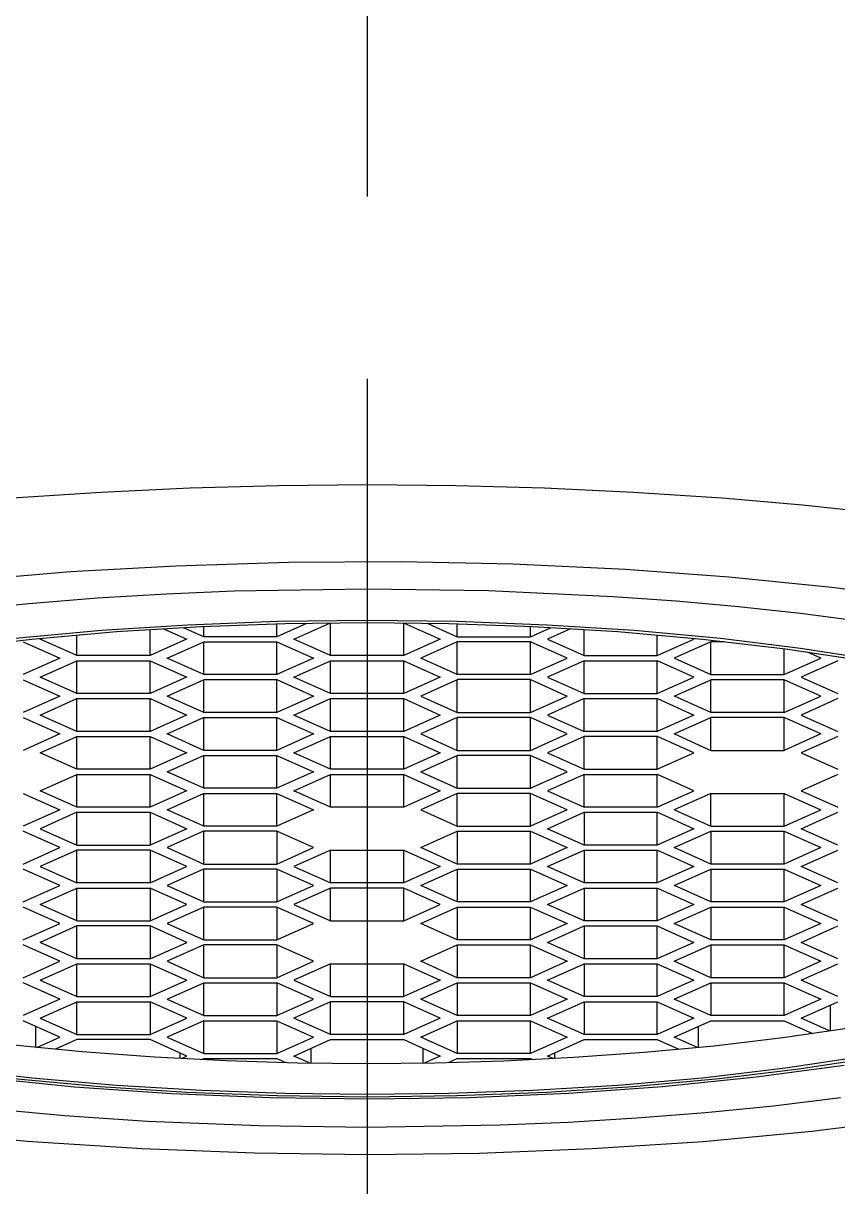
# Model space of a CAD drawing. Extents: x 10556 to 11150, y -5808 to -5388.
# Drawn here: x 10948.29 to 10956.11, y -5657.65 to -5646.47 of the extents above; entities that cross this region are included whole.
import ezdxf

# ---------------------------------------------------------------- set-up
doc = ezdxf.new("R2010")
doc.units = 0
doc.header["$LTSCALE"] = 7
doc.header["$MEASUREMENT"] = 0
doc.linetypes.add('CENTER', pattern=[2, 1.25, -0.25, 0.25, -0.25])
doc.layers.get('0').update_dxf_attribs({"color": 2, "linetype": 'CONTINUOUS'})
doc.layers.add('CL', color=1, linetype='CENTER')
doc.layers.add('Make2D 표시선', color=7, linetype='CONTINUOUS')

msp = doc.modelspace()

# ---------------------------------------------------------------- linework, layer by layer
at = {"color": 2}
for p, q in [((10949.63718, -5652.28819), (10949.85956, -5652.38788)), ((10950.02279, -5652.36349), (10949.83055, -5652.27731)), ((10950.02279, -5652.36349), (10950.02279, -5652.26766)), ((10951.01083, -5652.23591), (10950.72622, -5652.36349)), ((10950.72622, -5652.36349), (10950.72622, -5652.24203)), ((10950.88945, -5652.38788), (10951.23545, -5652.23278)), ((10951.24116, -5652.54555), (10951.24116, -5652.23272)), ((10951.94458, -5652.54555), (10951.94458, -5652.23271)), ((10951.95027, -5652.23277), (10952.29629, -5652.38788)), ((10952.17488, -5652.23589), (10952.45952, -5652.36349)), ((10952.45952, -5652.36349), (10952.45952, -5652.24201)), ((10953.16295, -5652.36349), (10953.16295, -5652.26762)), ((10953.16295, -5652.36349), (10953.35528, -5652.27727)), ((10953.54865, -5652.28815), (10953.32618, -5652.38788)), ((10948.45272, -5652.38788), (10948.47023, -5652.38004)), ((10948.80443, -5652.54555), (10948.45272, -5652.38788)), ((10948.80443, -5652.54555), (10948.80443, -5652.34898)), ((10949.50785, -5652.54555), (10949.50785, -5652.29614)), ((10949.85938, -5652.38797), (10949.50785, -5652.54555)), ((10950.72622, -5652.36349), (10950.02279, -5652.36349)), ((10951.24116, -5652.54555), (10950.88963, -5652.38797)), ((10952.29611, -5652.38797), (10951.94458, -5652.54555)), ((10952.45952, -5652.36349), (10953.16295, -5652.36349)), ((10953.32636, -5652.38797), (10953.67789, -5652.54555)), ((10953.67789, -5652.54555), (10953.67789, -5652.29609)), ((10954.38131, -5652.54555), (10954.38131, -5652.34891)), ((10954.38131, -5652.54555), (10954.73302, -5652.38788)), ((10954.73302, -5652.38788), (10954.71529, -5652.37993)), ((10948.28949, -5652.41228), (10948.6412, -5652.56994)), ((10949.67108, -5652.56994), (10950.02279, -5652.41228)), ((10950.02279, -5652.72761), (10950.02279, -5652.41228)), ((10950.02279, -5652.41228), (10950.72622, -5652.41228)), ((10950.72622, -5652.72761), (10950.72622, -5652.41228)), ((10950.72622, -5652.41228), (10951.07793, -5652.56994)), ((10952.45934, -5652.41236), (10952.10781, -5652.56994)), ((10953.16295, -5652.41228), (10952.45952, -5652.41228)), ((10952.45952, -5652.72761), (10952.45952, -5652.41278)), ((10953.16295, -5652.72761), (10953.16295, -5652.41278)), ((10953.51466, -5652.56994), (10953.16313, -5652.41236)), ((10954.89625, -5652.41228), (10954.54454, -5652.56994)), ((10955.02466, -5652.41228), (10954.89625, -5652.41228)), ((10954.89625, -5652.72761), (10954.89625, -5652.41228)), ((10955.59968, -5652.72761), (10955.59968, -5652.48221)), ((10948.6412, -5652.56994), (10948.28949, -5652.72761)), ((10948.45272, -5652.752), (10948.80424, -5652.59442)), ((10949.50785, -5652.54555), (10948.80443, -5652.54555)), ((10948.80443, -5652.59434), (10949.50785, -5652.59434)), ((10948.80443, -5652.90967), (10948.80443, -5652.59484)), ((10949.50785, -5652.90967), (10949.50785, -5652.59484)), ((10949.50804, -5652.59442), (10949.85956, -5652.752)), ((10950.02279, -5652.72761), (10949.67127, -5652.57003)), ((10951.07774, -5652.57003), (10950.72622, -5652.72761)), ((10950.88945, -5652.752), (10951.24116, -5652.59434)), ((10951.94458, -5652.54555), (10951.24116, -5652.54555)), ((10951.24116, -5652.90967), (10951.24116, -5652.59434)), ((10951.24116, -5652.59434), (10951.94458, -5652.59434)), ((10951.94458, -5652.59434), (10952.29629, -5652.752)), ((10951.94458, -5652.90967), (10951.94458, -5652.59434)), ((10952.45952, -5652.72761), (10952.10781, -5652.56994)), ((10953.16295, -5652.72761), (10953.51447, -5652.57003)), ((10953.6777, -5652.59442), (10953.32618, -5652.752)), ((10953.67789, -5652.54555), (10954.38131, -5652.54555)), ((10953.67789, -5652.59434), (10954.38131, -5652.59434)), ((10953.67789, -5652.90967), (10953.67789, -5652.59484)), ((10954.38131, -5652.90967), (10954.38131, -5652.59484)), ((10954.73302, -5652.752), (10954.3815, -5652.59442)), ((10954.54473, -5652.57003), (10954.89625, -5652.72761)), ((10955.59968, -5652.72761), (10955.9512, -5652.57003)), ((10956.11443, -5652.59442), (10955.76291, -5652.752)), ((10955.95139, -5652.56994), (10955.82513, -5652.51334)), ((10950.72622, -5652.72761), (10950.02279, -5652.72761)), ((10953.16295, -5652.72761), (10952.45952, -5652.72761)), ((10954.89625, -5652.72761), (10955.59968, -5652.72761)), ((10948.28968, -5652.77648), (10948.6412, -5652.93406)), ((10948.80443, -5652.90967), (10948.4529, -5652.75209)), ((10949.85938, -5652.75209), (10949.50785, -5652.90967)), ((10949.67108, -5652.93406), (10950.02261, -5652.77648)), ((10950.02279, -5652.77639), (10950.72622, -5652.77639)), ((10950.02279, -5653.09173), (10950.02279, -5652.7769)), ((10950.72622, -5653.09173), (10950.72622, -5652.77639)), ((10950.72622, -5652.77639), (10951.07793, -5652.93406)), ((10951.24116, -5652.90967), (10950.88945, -5652.752)), ((10952.29629, -5652.752), (10951.94458, -5652.90967)), ((10952.45934, -5652.77648), (10952.10781, -5652.93406)), ((10953.16295, -5652.77639), (10952.45952, -5652.77639)), ((10952.45952, -5653.09173), (10952.45952, -5652.7769)), ((10953.16295, -5652.77639), (10953.51466, -5652.93406)), ((10953.16295, -5653.09173), (10953.16295, -5652.77639)), ((10953.32636, -5652.75209), (10953.67789, -5652.90967)), ((10954.38131, -5652.90967), (10954.73284, -5652.75209)), ((10954.54454, -5652.93406), (10954.89607, -5652.77648)), ((10954.89625, -5652.77639), (10955.59968, -5652.77639)), ((10954.89625, -5653.09173), (10954.89625, -5652.7769)), ((10955.59968, -5653.09173), (10955.59968, -5652.7769)), ((10955.95139, -5652.93406), (10955.59986, -5652.77648)), ((10955.76291, -5652.752), (10956.11462, -5652.90967)), ((10948.64101, -5652.93415), (10948.28949, -5653.09173)), ((10948.45272, -5653.11612), (10948.80443, -5652.95845)), ((10949.50785, -5652.90967), (10948.80443, -5652.90967)), ((10948.80443, -5653.27379), (10948.80443, -5652.95845)), ((10948.80443, -5652.95845), (10949.50785, -5652.95845)), ((10949.50785, -5652.95845), (10949.85956, -5653.11612)), ((10949.50785, -5653.27379), (10949.50785, -5652.95845)), ((10950.02279, -5653.09173), (10949.67127, -5652.93415)), ((10951.07793, -5652.93406), (10950.72622, -5653.09173)), ((10950.88945, -5653.11612), (10951.24097, -5652.95854)), ((10951.94458, -5652.90967), (10951.24116, -5652.90967)), ((10951.24116, -5652.95845), (10951.94458, -5652.95845)), ((10951.24116, -5653.27379), (10951.24116, -5652.95895)), ((10951.94458, -5653.27379), (10951.94458, -5652.95895)), ((10951.94477, -5652.95854), (10952.29629, -5653.11612)), ((10952.108, -5652.93415), (10952.45952, -5653.09173)), ((10953.16295, -5653.09173), (10953.51466, -5652.93406)), ((10953.67789, -5652.95845), (10953.32618, -5653.11612)), ((10953.67789, -5652.90967), (10954.38131, -5652.90967)), ((10953.67789, -5652.95845), (10954.38131, -5652.95845)), ((10953.67789, -5653.27379), (10953.67789, -5652.95845)), ((10954.38131, -5653.27379), (10954.38131, -5652.95895)), ((10954.3815, -5652.95854), (10954.73302, -5653.11612)), ((10954.89625, -5653.09173), (10954.54473, -5652.93415)), ((10955.59968, -5653.09173), (10955.9512, -5652.93415)), ((10956.11443, -5652.95854), (10955.76291, -5653.11612)), ((10948.28968, -5653.1406), (10948.6412, -5653.29818)), ((10948.80443, -5653.27379), (10948.45272, -5653.11612)), ((10949.85938, -5653.11621), (10949.50785, -5653.27379)), ((10949.67108, -5653.29818), (10950.02261, -5653.1406)), ((10950.72622, -5653.09173), (10950.02279, -5653.09173)), ((10950.02279, -5653.14051), (10950.72622, -5653.14051)), ((10950.02279, -5653.45585), (10950.02279, -5653.14101)), ((10950.72622, -5653.45585), (10950.72622, -5653.14101)), ((10950.7264, -5653.1406), (10951.07793, -5653.29818)), ((10951.24116, -5653.27379), (10950.88963, -5653.11621)), ((10952.29611, -5653.11621), (10951.94458, -5653.27379)), ((10952.45934, -5653.1406), (10952.10781, -5653.29818)), ((10952.45952, -5653.09173), (10953.16295, -5653.09173)), ((10953.16295, -5653.14051), (10952.45952, -5653.14051)), ((10952.45952, -5653.45585), (10952.45952, -5653.14101)), ((10953.16295, -5653.45585), (10953.16295, -5653.14101)), ((10953.51466, -5653.29818), (10953.16313, -5653.1406)), ((10953.32618, -5653.11612), (10953.67789, -5653.27379)), ((10954.73284, -5653.11621), (10954.38131, -5653.27379)), ((10954.54454, -5653.29818), (10954.89607, -5653.1406)), ((10955.59968, -5653.09173), (10954.89625, -5653.09173)), ((10955.59968, -5653.14051), (10954.89625, -5653.14051)), ((10954.89625, -5653.45585), (10954.89625, -5653.14101)), ((10955.59968, -5653.45585), (10955.59968, -5653.14101)), ((10955.95139, -5653.29818), (10955.59986, -5653.1406)), ((10955.76309, -5653.11621), (10956.11462, -5653.27379)), ((10949.50785, -5653.27379), (10948.80443, -5653.27379)), ((10951.94458, -5653.27379), (10951.24116, -5653.27379)), ((10954.38131, -5653.27379), (10953.67789, -5653.27379)), ((10948.64101, -5653.29826), (10948.28949, -5653.45585)), ((10948.45272, -5653.48024), (10948.80424, -5653.32266)), ((10948.80443, -5653.32257), (10949.50785, -5653.32257)), ((10948.80443, -5653.63791), (10948.80443, -5653.32307)), ((10949.50785, -5653.63791), (10949.50785, -5653.32307)), ((10949.50804, -5653.32266), (10949.85956, -5653.48024)), ((10950.02279, -5653.45585), (10949.67127, -5653.29826)), ((10951.07774, -5653.29826), (10950.72622, -5653.45585)), ((10950.88945, -5653.48024), (10951.24116, -5653.32257)), ((10951.24116, -5653.63791), (10951.24116, -5653.32257)), ((10951.24116, -5653.32257), (10951.94458, -5653.32257)), ((10951.94458, -5653.63791), (10951.94458, -5653.32307)), ((10951.94477, -5653.32266), (10952.29629, -5653.48024)), ((10952.10781, -5653.29818), (10952.45952, -5653.45585)), ((10953.16295, -5653.45585), (10953.51447, -5653.29826)), ((10953.6777, -5653.32266), (10953.32618, -5653.48024)), ((10954.38131, -5653.32257), (10953.67789, -5653.32257)), ((10953.67789, -5653.63791), (10953.67789, -5653.32307)), ((10954.38131, -5653.63791), (10954.38131, -5653.32307)), ((10954.73302, -5653.48024), (10954.3815, -5653.32266)), ((10954.54473, -5653.29826), (10954.89625, -5653.45585)), ((10955.9512, -5653.29826), (10955.59968, -5653.45585)), ((10956.11443, -5653.32266), (10955.76291, -5653.48024)), ((10948.80443, -5653.63791), (10948.4529, -5653.48032)), ((10949.85938, -5653.48032), (10949.50785, -5653.63791)), ((10949.67108, -5653.6623), (10950.02261, -5653.50472)), ((10950.72622, -5653.45585), (10950.02279, -5653.45585)), ((10950.02279, -5653.50463), (10950.72622, -5653.50463)), ((10950.02279, -5653.81997), (10950.02279, -5653.50513)), ((10950.72622, -5653.81997), (10950.72622, -5653.50513)), ((10950.7264, -5653.50472), (10951.07793, -5653.6623)), ((10951.24116, -5653.63791), (10950.88945, -5653.48024)), ((10952.29611, -5653.48032), (10951.94458, -5653.63791)), ((10952.10781, -5653.6623), (10952.45934, -5653.50472)), ((10952.45952, -5653.45585), (10953.16295, -5653.45585)), ((10953.16295, -5653.50463), (10952.45952, -5653.50463)), ((10952.45952, -5653.81997), (10952.45952, -5653.50513)), ((10953.16295, -5653.81997), (10953.16295, -5653.50513)), ((10953.51466, -5653.6623), (10953.16313, -5653.50472)), ((10953.32636, -5653.48032), (10953.67789, -5653.63791)), ((10954.38131, -5653.63791), (10954.73284, -5653.48032)), ((10954.89625, -5653.45585), (10955.59968, -5653.45585)), ((10955.76309, -5653.48032), (10956.11462, -5653.63791)), ((10948.45272, -5653.84436), (10948.80424, -5653.68677)), ((10949.50785, -5653.63791), (10948.80443, -5653.63791)), ((10948.80443, -5653.68669), (10949.50785, -5653.68669)), ((10948.80443, -5654.00203), (10948.80443, -5653.68719)), ((10949.50785, -5654.00203), (10949.50785, -5653.68719)), ((10949.50804, -5653.68677), (10949.85956, -5653.84436)), ((10950.02279, -5653.81997), (10949.67127, -5653.66238)), ((10951.07774, -5653.66238), (10950.72622, -5653.81997)), ((10950.88945, -5653.84436), (10951.24116, -5653.68669)), ((10951.94458, -5653.63791), (10951.24116, -5653.63791)), ((10951.24116, -5654.00203), (10951.24116, -5653.68669)), ((10951.24116, -5653.68669), (10951.94458, -5653.68669)), ((10951.94458, -5653.68669), (10952.29629, -5653.84436)), ((10951.94458, -5654.00203), (10951.94458, -5653.68669)), ((10952.108, -5653.66238), (10952.45952, -5653.81997)), ((10953.16295, -5653.81997), (10953.51447, -5653.66238)), ((10953.67789, -5653.68669), (10953.32618, -5653.84436)), ((10953.67789, -5653.63791), (10954.38131, -5653.63791)), ((10953.67789, -5654.00203), (10953.67789, -5653.68669)), ((10953.67789, -5653.68669), (10954.38131, -5653.68669)), ((10954.38131, -5654.00203), (10954.38131, -5653.68719)), ((10954.73302, -5653.84436), (10954.3815, -5653.68677)), ((10956.11443, -5653.68677), (10955.76291, -5653.84436)), ((10948.80443, -5654.00203), (10948.4529, -5653.84444)), ((10949.85938, -5653.84444), (10949.50785, -5654.00203)), ((10950.72622, -5653.81997), (10950.02279, -5653.81997)), ((10951.24116, -5654.00203), (10950.88945, -5653.84436)), ((10952.29629, -5653.84436), (10951.94458, -5654.00203)), ((10952.45952, -5653.81997), (10953.16295, -5653.81997)), ((10953.32618, -5653.84436), (10953.67789, -5654.00203)), ((10954.38131, -5654.00203), (10954.73302, -5653.84436)), ((10955.76309, -5653.84444), (10956.11462, -5654.00203)), ((10948.28968, -5653.86883), (10948.6412, -5654.02642)), ((10949.67108, -5654.02642), (10950.02261, -5653.86883)), ((10950.02279, -5653.86875), (10950.72622, -5653.86875)), ((10950.02279, -5654.18409), (10950.02279, -5653.86925)), ((10950.72622, -5654.18409), (10950.72622, -5653.86925)), ((10950.7264, -5653.86883), (10951.07793, -5654.02642)), ((10952.45934, -5653.86883), (10952.10781, -5654.02642)), ((10953.16295, -5653.86875), (10952.45952, -5653.86875)), ((10952.45952, -5654.18409), (10952.45952, -5653.86925)), ((10953.16295, -5654.18409), (10953.16295, -5653.86925)), ((10953.51466, -5654.02642), (10953.16313, -5653.86883)), ((10954.89607, -5653.86883), (10954.54454, -5654.02642)), ((10954.89625, -5653.86875), (10955.59968, -5653.86875)), ((10954.89625, -5654.18409), (10954.89625, -5653.86925)), ((10955.59968, -5654.18409), (10955.59968, -5653.86925)), ((10955.59986, -5653.86883), (10955.95139, -5654.02642)), ((10948.64101, -5654.0265), (10948.28949, -5654.18409)), ((10948.80443, -5654.05081), (10948.45272, -5654.20848)), ((10949.50785, -5654.00203), (10948.80443, -5654.00203)), ((10948.80443, -5654.05081), (10949.50785, -5654.05081)), ((10948.80443, -5654.36615), (10948.80443, -5654.05081)), ((10949.50785, -5654.05081), (10949.85956, -5654.20848)), ((10949.50785, -5654.05081), (10949.50785, -5654.36615)), ((10950.02279, -5654.18409), (10949.67127, -5654.0265)), ((10951.07774, -5654.0265), (10950.72622, -5654.18409)), ((10951.94458, -5654.00203), (10951.24116, -5654.00203)), ((10952.108, -5654.0265), (10952.45952, -5654.18409)), ((10953.51447, -5654.0265), (10953.16295, -5654.18409)), ((10953.32618, -5654.20848), (10953.6777, -5654.05089)), ((10954.38131, -5654.00203), (10953.67789, -5654.00203)), ((10953.67789, -5654.05081), (10954.38131, -5654.05081)), ((10953.67789, -5654.05131), (10953.67789, -5654.36615)), ((10954.38131, -5654.36615), (10954.38131, -5654.05131)), ((10954.3815, -5654.05089), (10954.73302, -5654.20848)), ((10954.54473, -5654.0265), (10954.89625, -5654.18409)), ((10955.59968, -5654.18409), (10955.9512, -5654.0265)), ((10955.76291, -5654.20848), (10956.11443, -5654.05089)), ((10950.72622, -5654.18409), (10950.02279, -5654.18409)), ((10952.45952, -5654.18409), (10953.16295, -5654.18409)), ((10954.89625, -5654.18409), (10955.59968, -5654.18409)), ((10948.6412, -5654.39054), (10948.28968, -5654.23295)), ((10948.45272, -5654.20848), (10948.80443, -5654.36615)), ((10949.85956, -5654.20848), (10949.50785, -5654.36615)), ((10950.02261, -5654.23295), (10949.67108, -5654.39054)), ((10950.72622, -5654.23287), (10950.02279, -5654.23287)), ((10950.02279, -5654.54821), (10950.02279, -5654.23337)), ((10950.72622, -5654.23337), (10950.72622, -5654.54821)), ((10951.07793, -5654.39054), (10950.7264, -5654.23295)), ((10952.10781, -5654.39054), (10952.45934, -5654.23295)), ((10952.45952, -5654.23287), (10953.16295, -5654.23287)), ((10952.45952, -5654.23337), (10952.45952, -5654.54821)), ((10953.16295, -5654.54821), (10953.16295, -5654.23337)), ((10953.16313, -5654.23295), (10953.51466, -5654.39054)), ((10953.67789, -5654.36615), (10953.32636, -5654.20856)), ((10954.73284, -5654.20856), (10954.38131, -5654.36615)), ((10954.54454, -5654.39054), (10954.89607, -5654.23295)), ((10954.89625, -5654.23287), (10955.59968, -5654.23287)), ((10954.89625, -5654.23337), (10954.89625, -5654.54821)), ((10955.59968, -5654.54821), (10955.59968, -5654.23337)), ((10955.59986, -5654.23295), (10955.95139, -5654.39054)), ((10956.11462, -5654.36615), (10955.76309, -5654.20856)), ((10948.28949, -5654.54821), (10948.64101, -5654.39062)), ((10948.80443, -5654.36615), (10949.50785, -5654.36615)), ((10949.67127, -5654.39062), (10950.02279, -5654.54821)), ((10950.72622, -5654.54821), (10951.07774, -5654.39062)), ((10952.45952, -5654.54821), (10952.108, -5654.39062)), ((10953.51447, -5654.39062), (10953.16295, -5654.54821)), ((10954.38131, -5654.36615), (10953.67789, -5654.36615)), ((10954.89625, -5654.54821), (10954.54454, -5654.39054)), ((10955.9512, -5654.39062), (10955.59968, -5654.54821)), ((10948.80424, -5654.41501), (10948.45272, -5654.5726)), ((10949.50785, -5654.41493), (10948.80443, -5654.41493)), ((10948.80443, -5654.73026), (10948.80443, -5654.41543)), ((10949.50785, -5654.41543), (10949.50785, -5654.73026)), ((10949.85956, -5654.5726), (10949.50804, -5654.41501)), ((10951.24097, -5654.41501), (10950.88945, -5654.5726)), ((10951.24116, -5654.41493), (10951.94458, -5654.41493)), ((10951.24116, -5654.73026), (10951.24116, -5654.41543)), ((10951.94458, -5654.73026), (10951.94458, -5654.41543)), ((10951.94477, -5654.41501), (10952.29629, -5654.5726)), ((10953.32618, -5654.5726), (10953.6777, -5654.41501)), ((10953.67789, -5654.41493), (10954.38131, -5654.41493)), ((10953.67789, -5654.41543), (10953.67789, -5654.73026)), ((10954.38131, -5654.73026), (10954.38131, -5654.41543)), ((10954.3815, -5654.41501), (10954.73302, -5654.5726)), ((10955.76291, -5654.5726), (10956.11443, -5654.41501)), ((10948.6412, -5654.75466), (10948.28968, -5654.59707)), ((10948.4529, -5654.57268), (10948.80443, -5654.73026)), ((10949.50785, -5654.73026), (10949.85938, -5654.57268)), ((10950.02261, -5654.59707), (10949.67108, -5654.75466)), ((10950.02279, -5654.54821), (10950.72622, -5654.54821)), ((10950.72622, -5654.59699), (10950.02279, -5654.59699)), ((10950.02279, -5654.91232), (10950.02279, -5654.59749)), ((10950.72622, -5654.59749), (10950.72622, -5654.91232)), ((10951.07793, -5654.75466), (10950.7264, -5654.59707)), ((10950.88963, -5654.57268), (10951.24116, -5654.73026)), ((10952.29611, -5654.57268), (10951.94458, -5654.73026)), ((10952.10781, -5654.75466), (10952.45934, -5654.59707)), ((10953.16295, -5654.54821), (10952.45952, -5654.54821)), ((10952.45952, -5654.59699), (10953.16295, -5654.59699)), ((10952.45952, -5654.59749), (10952.45952, -5654.91232)), ((10953.16295, -5654.91232), (10953.16295, -5654.59749)), ((10953.16313, -5654.59707), (10953.51466, -5654.75466)), ((10953.67789, -5654.73026), (10953.32618, -5654.5726)), ((10954.73284, -5654.57268), (10954.38131, -5654.73026)), ((10954.54454, -5654.75466), (10954.89607, -5654.59707)), ((10955.59968, -5654.54821), (10954.89625, -5654.54821)), ((10954.89625, -5654.59699), (10955.59968, -5654.59699)), ((10954.89625, -5654.59749), (10954.89625, -5654.91232)), ((10955.59968, -5654.91232), (10955.59968, -5654.59749)), ((10955.59986, -5654.59707), (10955.95139, -5654.75466)), ((10956.11462, -5654.73026), (10955.76309, -5654.57268)), ((10949.50785, -5654.73026), (10948.80443, -5654.73026)), ((10951.94458, -5654.73026), (10951.24116, -5654.73026)), ((10954.38131, -5654.73026), (10953.67789, -5654.73026)), ((10948.28949, -5654.91232), (10948.64101, -5654.75474)), ((10948.45272, -5654.93671), (10948.80443, -5654.77905)), ((10948.80443, -5654.77905), (10949.50785, -5654.77905)), ((10948.80443, -5655.09438), (10948.80443, -5654.77905)), ((10949.85956, -5654.93671), (10949.50785, -5654.77905)), ((10949.50785, -5654.77905), (10949.50785, -5655.09438)), ((10949.67127, -5654.75474), (10950.02279, -5654.91232)), ((10950.72622, -5654.91232), (10951.07774, -5654.75474)), ((10951.24097, -5654.77913), (10950.88945, -5654.93671)), ((10951.94458, -5654.77905), (10951.24116, -5654.77905)), ((10951.24116, -5655.09438), (10951.24116, -5654.77955)), ((10951.94458, -5655.09438), (10951.94458, -5654.77955)), ((10952.29629, -5654.93671), (10951.94477, -5654.77913)), ((10952.45952, -5654.91232), (10952.108, -5654.75474)), ((10953.51447, -5654.75474), (10953.16295, -5654.91232)), ((10953.32618, -5654.93671), (10953.67789, -5654.77905)), ((10953.67789, -5654.77905), (10954.38131, -5654.77905)), ((10953.67789, -5654.77905), (10953.67789, -5655.09438)), ((10954.38131, -5655.09438), (10954.38131, -5654.77955)), ((10954.3815, -5654.77913), (10954.73302, -5654.93671)), ((10954.89625, -5654.91232), (10954.54473, -5654.75474)), ((10955.95139, -5654.75466), (10955.59968, -5654.91232)), ((10955.76291, -5654.93671), (10956.11439, -5654.77915)), ((10948.6412, -5655.11877), (10948.28949, -5654.96111)), ((10948.80443, -5655.09438), (10948.45272, -5654.93671)), ((10949.50785, -5655.09438), (10949.85938, -5654.9368)), ((10950.02279, -5654.96111), (10949.67108, -5655.11877)), ((10950.02279, -5654.91232), (10950.72622, -5654.91232)), ((10950.72622, -5654.96111), (10950.02279, -5654.96111)), ((10950.02279, -5655.27644), (10950.02279, -5654.96111)), ((10950.72622, -5654.96161), (10950.72622, -5655.27644)), ((10951.07793, -5655.11877), (10950.7264, -5654.96119)), ((10950.88963, -5654.9368), (10951.24116, -5655.09438)), ((10951.94458, -5655.09438), (10952.29611, -5654.9368)), ((10952.10781, -5655.11877), (10952.45934, -5654.96119)), ((10953.16295, -5654.91232), (10952.45952, -5654.91232)), ((10952.45952, -5654.96111), (10953.16295, -5654.96111)), ((10952.45952, -5654.96161), (10952.45952, -5655.27644)), ((10953.16295, -5655.27644), (10953.16295, -5654.96161)), ((10953.16313, -5654.96119), (10953.51466, -5655.11877)), ((10953.67789, -5655.09438), (10953.32618, -5654.93671)), ((10954.73302, -5654.93671), (10954.38131, -5655.09438)), ((10954.54454, -5655.11877), (10954.89625, -5654.96111)), ((10955.59968, -5654.91232), (10954.89625, -5654.91232)), ((10954.89625, -5654.96111), (10954.89625, -5655.27644)), ((10954.89625, -5654.96111), (10955.59968, -5654.96111)), ((10955.59968, -5654.96111), (10955.95139, -5655.11877)), ((10955.59968, -5655.27644), (10955.59968, -5654.96111)), ((10956.11462, -5655.09438), (10955.76291, -5654.93671)), ((10948.28949, -5655.27644), (10948.6412, -5655.11877)), ((10948.80443, -5655.14317), (10948.45272, -5655.30083)), ((10948.80443, -5655.09438), (10949.50785, -5655.09438)), ((10949.50785, -5655.14317), (10948.80443, -5655.14317)), ((10948.80443, -5655.4585), (10948.80443, -5655.14317)), ((10949.50785, -5655.14317), (10949.50785, -5655.4585)), ((10949.85956, -5655.30083), (10949.50785, -5655.14317)), ((10949.67108, -5655.11877), (10950.02279, -5655.27644)), ((10950.72622, -5655.27644), (10951.07793, -5655.11877)), ((10951.24116, -5655.09438), (10951.94458, -5655.09438)), ((10952.45952, -5655.27644), (10952.10781, -5655.11877)), ((10953.51466, -5655.11877), (10953.16295, -5655.27644)), ((10953.32618, -5655.30083), (10953.67789, -5655.14317)), ((10954.38131, -5655.09438), (10953.67789, -5655.09438)), ((10953.67789, -5655.14317), (10954.38131, -5655.14317)), ((10953.67789, -5655.14317), (10953.67789, -5655.4585)), ((10954.38131, -5655.14317), (10954.73302, -5655.30083)), ((10954.38131, -5655.4585), (10954.38131, -5655.14317)), ((10954.89625, -5655.27644), (10954.54454, -5655.11877)), ((10955.95139, -5655.11877), (10955.59968, -5655.27644)), ((10955.76291, -5655.30083), (10956.11462, -5655.14317)), ((10948.80443, -5655.4585), (10948.45272, -5655.30083)), ((10949.50785, -5655.4585), (10949.85956, -5655.30083)), ((10950.02279, -5655.27644), (10950.72622, -5655.27644)), ((10953.16295, -5655.27644), (10952.45952, -5655.27644)), ((10953.67789, -5655.4585), (10953.32618, -5655.30083)), ((10954.73302, -5655.30083), (10954.38131, -5655.4585)), ((10955.59968, -5655.27644), (10954.89625, -5655.27644)), ((10956.11462, -5655.4585), (10955.76291, -5655.30083)), ((10948.6412, -5655.48289), (10948.28949, -5655.32522)), ((10950.02279, -5655.32522), (10949.67108, -5655.48289)), ((10950.02279, -5655.64056), (10950.02279, -5655.32522)), ((10950.72622, -5655.32522), (10950.02279, -5655.32522)), ((10951.07793, -5655.48289), (10950.72622, -5655.32522)), ((10950.72622, -5655.32522), (10950.72622, -5655.64056)), ((10952.10781, -5655.48289), (10952.45952, -5655.32522)), ((10952.45952, -5655.32522), (10953.16295, -5655.32522)), ((10952.45952, -5655.32522), (10952.45952, -5655.64056)), ((10953.16295, -5655.64056), (10953.16295, -5655.32522)), ((10953.16295, -5655.32522), (10953.51466, -5655.48289)), ((10954.54454, -5655.48289), (10954.89625, -5655.32522)), ((10954.89625, -5655.32522), (10955.59968, -5655.32522)), ((10954.89625, -5655.32522), (10954.89625, -5655.64056)), ((10955.59968, -5655.32522), (10955.95139, -5655.48289)), ((10955.59968, -5655.64056), (10955.59968, -5655.32522)), ((10948.28949, -5655.64056), (10948.6412, -5655.48289)), ((10948.45272, -5655.66495), (10948.80443, -5655.50728)), ((10949.50785, -5655.4585), (10948.80443, -5655.4585)), ((10948.80443, -5655.82262), (10948.80443, -5655.50728)), ((10948.80443, -5655.50728), (10949.50785, -5655.50728)), ((10949.50785, -5655.50728), (10949.85956, -5655.66495)), ((10949.50785, -5655.50728), (10949.50785, -5655.82262)), ((10949.67108, -5655.48289), (10950.02279, -5655.64056)), ((10950.72622, -5655.64056), (10951.07793, -5655.48289)), ((10951.24116, -5655.50728), (10950.88945, -5655.66495)), ((10951.24116, -5655.50728), (10951.94458, -5655.50728)), ((10951.24116, -5655.82262), (10951.24116, -5655.50728)), ((10951.94458, -5655.50728), (10952.29629, -5655.66495)), ((10951.94458, -5655.82262), (10951.94458, -5655.50728)), ((10952.45952, -5655.64056), (10952.10781, -5655.48289)), ((10953.51466, -5655.48289), (10953.16295, -5655.64056)), ((10953.32618, -5655.66495), (10953.67789, -5655.50728)), ((10954.38131, -5655.4585), (10953.67789, -5655.4585)), ((10953.67789, -5655.50728), (10954.38131, -5655.50728)), ((10953.67789, -5655.50728), (10953.67789, -5655.82262)), ((10954.38131, -5655.82262), (10954.38131, -5655.50728)), ((10954.38131, -5655.50728), (10954.73302, -5655.66495)), ((10954.89625, -5655.64056), (10954.54454, -5655.48289)), ((10955.95139, -5655.48289), (10955.59968, -5655.64056)), ((10955.76291, -5655.66495), (10956.11462, -5655.50728)), ((10950.02279, -5655.64056), (10950.72622, -5655.64056)), ((10953.16295, -5655.64056), (10952.45952, -5655.64056)), ((10955.59968, -5655.64056), (10954.89625, -5655.64056)), ((10948.6412, -5655.84701), (10948.28949, -5655.68934)), ((10948.45272, -5655.66495), (10948.80443, -5655.82262)), ((10949.50785, -5655.82262), (10949.85956, -5655.66495)), ((10949.67108, -5655.84701), (10950.02279, -5655.68934)), ((10950.02279, -5655.68934), (10950.72622, -5655.68934)), ((10950.02279, -5656.00468), (10950.02279, -5655.68934)), ((10951.07793, -5655.84701), (10950.72622, -5655.68934)), ((10950.72622, -5655.68934), (10950.72622, -5656.00468)), ((10950.88945, -5655.66495), (10951.24116, -5655.82262)), ((10952.29629, -5655.66495), (10951.94458, -5655.82262)), ((10952.10781, -5655.84701), (10952.45952, -5655.68934)), ((10952.45952, -5655.68934), (10953.16295, -5655.68934)), ((10952.45952, -5655.68934), (10952.45952, -5656.00468)), ((10953.16295, -5655.68934), (10953.51466, -5655.84701)), ((10953.16295, -5656.00468), (10953.16295, -5655.68934)), ((10953.67789, -5655.82262), (10953.32618, -5655.66495)), ((10954.73302, -5655.66495), (10954.38131, -5655.82262)), ((10954.54454, -5655.84701), (10954.89625, -5655.68934)), ((10954.89625, -5655.68934), (10955.59968, -5655.68934)), ((10954.89625, -5655.68934), (10954.89625, -5656.00468)), ((10955.59968, -5656.00468), (10955.59968, -5655.68934)), ((10955.59968, -5655.68934), (10955.95139, -5655.84701)), ((10956.11462, -5655.82262), (10955.76291, -5655.66495)), ((10948.6412, -5655.84701), (10948.28949, -5656.00468)), ((10948.80443, -5655.82262), (10949.50785, -5655.82262)), ((10949.67108, -5655.84701), (10950.02279, -5656.00468)), ((10950.72622, -5656.00468), (10951.07793, -5655.84701)), ((10951.24116, -5655.82262), (10951.94458, -5655.82262)), ((10952.45952, -5656.00468), (10952.10781, -5655.84701)), ((10953.51466, -5655.84701), (10953.16295, -5656.00468)), ((10954.38131, -5655.82262), (10953.67789, -5655.82262)), ((10954.89625, -5656.00468), (10954.54454, -5655.84701)), ((10955.95139, -5655.84701), (10955.59968, -5656.00468)), ((10948.45272, -5656.02907), (10948.80443, -5655.8714)), ((10948.80443, -5656.18674), (10948.80443, -5655.8714)), ((10948.80443, -5655.8714), (10949.50785, -5655.8714)), ((10949.85956, -5656.02907), (10949.50785, -5655.8714)), ((10949.50785, -5655.8714), (10949.50785, -5656.18674)), ((10951.24116, -5655.8714), (10950.88945, -5656.02907)), ((10951.94458, -5655.8714), (10951.24116, -5655.8714)), ((10951.24116, -5656.18674), (10951.24116, -5655.8714)), ((10952.29629, -5656.02907), (10951.94458, -5655.8714)), ((10951.94458, -5656.18674), (10951.94458, -5655.8714)), ((10953.32618, -5656.02907), (10953.67789, -5655.8714)), ((10953.67789, -5655.8714), (10953.67789, -5656.18674)), ((10953.67789, -5655.8714), (10954.38131, -5655.8714)), ((10954.38131, -5656.18674), (10954.38131, -5655.8714)), ((10954.38131, -5655.8714), (10954.73302, -5656.02907)), ((10955.76291, -5656.02907), (10956.11462, -5655.8714)), ((10956.0455, -5656.14951), (10956.0455, -5655.90239)), ((10948.6412, -5656.21113), (10948.28949, -5656.05346)), ((10948.45272, -5656.02907), (10948.80443, -5656.18674)), ((10949.50785, -5656.18674), (10949.85956, -5656.02907)), ((10950.02279, -5656.05346), (10949.67108, -5656.21113)), ((10950.02279, -5656.00468), (10950.72622, -5656.00468)), ((10950.02279, -5656.05346), (10950.72622, -5656.05346)), ((10950.02279, -5656.3688), (10950.02279, -5656.05346)), ((10950.72622, -5656.05346), (10951.07793, -5656.21113)), ((10950.72622, -5656.05346), (10950.72622, -5656.3688)), ((10951.24116, -5656.18674), (10950.88945, -5656.02907)), ((10952.29629, -5656.02907), (10951.94458, -5656.18674)), ((10952.10781, -5656.21113), (10952.45952, -5656.05346)), ((10953.16295, -5656.00468), (10952.45952, -5656.00468)), ((10952.45952, -5656.05346), (10953.16295, -5656.05346)), ((10952.45952, -5656.05346), (10952.45952, -5656.3688)), ((10953.16295, -5656.05346), (10953.51466, -5656.21113)), ((10953.16295, -5656.3688), (10953.16295, -5656.05346)), ((10953.67789, -5656.18674), (10953.32618, -5656.02907)), ((10954.73302, -5656.02907), (10954.38131, -5656.18674)), ((10954.54454, -5656.21113), (10954.89625, -5656.05346)), ((10955.59968, -5656.00468), (10954.89625, -5656.00468)), ((10954.89625, -5656.05346), (10955.59968, -5656.05346)), ((10955.59968, -5656.05346), (10955.8717, -5656.17541)), ((10956.03511, -5656.1511), (10955.76291, -5656.02907)), ((10948.4079, -5656.10654), (10948.4079, -5656.30919)), ((10948.80443, -5656.18674), (10949.50785, -5656.18674)), ((10951.94458, -5656.18674), (10951.24116, -5656.18674)), ((10954.38131, -5656.18674), (10953.67789, -5656.18674)), ((10954.77784, -5656.30927), (10954.77784, -5656.10654)), ((10948.41979, -5656.31039), (10948.6412, -5656.21113)), ((10948.80443, -5656.23552), (10948.59855, -5656.32781)), ((10949.50785, -5656.23552), (10948.80443, -5656.23552)), ((10949.85956, -5656.39319), (10949.50785, -5656.23552)), ((10949.67108, -5656.21113), (10950.02279, -5656.3688)), ((10950.72622, -5656.3688), (10951.07793, -5656.21113)), ((10950.88945, -5656.39319), (10951.24116, -5656.23552)), ((10951.24116, -5656.23552), (10951.94458, -5656.23552)), ((10951.94458, -5656.23552), (10952.29629, -5656.39319)), ((10952.45952, -5656.3688), (10952.10781, -5656.21113)), ((10953.51466, -5656.21113), (10953.16295, -5656.3688)), ((10953.32618, -5656.39319), (10953.67789, -5656.23552)), ((10953.67789, -5656.23552), (10954.38131, -5656.23552)), ((10954.38131, -5656.23552), (10954.58733, -5656.32788)), ((10954.7661, -5656.31045), (10954.54454, -5656.21113)), ((10949.79357, -5656.3636), (10949.79357, -5656.41616)), ((10949.80674, -5656.41687), (10949.85956, -5656.39319)), ((10950.00218, -5656.42682), (10950.02279, -5656.41758)), ((10950.02279, -5656.3688), (10950.72622, -5656.3688)), ((10950.02279, -5656.41758), (10950.72622, -5656.41758)), ((10950.72622, -5656.41758), (10950.81081, -5656.4555)), ((10951.03852, -5656.46002), (10950.88945, -5656.39319)), ((10951.0539, -5656.31947), (10951.0539, -5656.46027)), ((10952.13184, -5656.46028), (10952.13184, -5656.31947)), ((10952.29629, -5656.39319), (10952.14719, -5656.46003)), ((10952.37489, -5656.45552), (10952.45952, -5656.41758)), ((10953.16295, -5656.3688), (10952.45952, -5656.3688)), ((10952.45952, -5656.41758), (10953.16295, -5656.41758)), ((10953.16295, -5656.41758), (10953.18364, -5656.42686)), ((10953.37909, -5656.41691), (10953.32618, -5656.39319)), ((10953.39217, -5656.3636), (10953.39217, -5656.4162))]:
    msp.add_line(p, q, dxfattribs=at)
at = {"layer": 'CL'}
msp.add_line((10951.59327, -5579.88489), (10951.59327, -5684.46502), dxfattribs=at)
at = {"layer": 'Make2D 표시선'}
for points in [[(10948.18694, -5651.03043), (10949.03735, -5650.9739), (10949.88867, -5650.93399), (10950.74059, -5650.91031), (10951.59282, -5650.90249), (10952.44537, -5650.91027), (10953.29761, -5650.93392), (10954.14924, -5650.97384), (10954.99994, -5651.03043), (10955.77588, -5651.09721), (10956.55025, -5651.17969)], [(10956.98373, -5652.00963), (10956.0593, -5651.88939), (10955.06894, -5651.79006), (10954.07618, -5651.71787), (10952.99745, -5651.66762), (10951.91779, -5651.64548), (10950.83662, -5651.65096), (10949.75595, -5651.68432), (10948.74415, -5651.74148), (10947.73423, -5651.82529)], [(10947.68886, -5652.10853), (10948.34275, -5652.04365), (10949.0018, -5651.99152), (10949.66091, -5651.95188), (10950.31531, -5651.92432), (10951.59327, -5651.9031), (10952.75975, -5651.92077), (10953.95834, -5651.97653), (10954.56144, -5652.01974), (10955.16209, -5652.07354), (10955.75627, -5652.13804), (10956.33983, -5652.21324)], [(10956.38163, -5652.60005), (10955.61233, -5652.4839), (10954.81429, -5652.3899), (10954.00104, -5652.31831), (10953.18554, -5652.26869), (10952.37954, -5652.24004), (10951.59327, -5652.23088), (10950.807, -5652.24004), (10950.00101, -5652.26869), (10949.1855, -5652.31831), (10948.37226, -5652.3899), (10947.57422, -5652.4839)], [(10948.21148, -5652.37765), (10949.03958, -5652.30133), (10949.86949, -5652.2479), (10950.7311, -5652.21484), (10951.59329, -5652.2039), (10952.45905, -5652.21494), (10953.32423, -5652.24827), (10954.15734, -5652.30214), (10954.98861, -5652.37911), (10955.75682, -5652.47313), (10956.52157, -5652.59187)], [(10948.16453, -5656.28347), (10948.85414, -5656.35076), (10949.54911, -5656.40191), (10950.24177, -5656.4374), (10950.92519, -5656.45796), (10951.59327, -5656.46457), (10952.24274, -5656.45833), (10952.90686, -5656.43891), (10953.58006, -5656.40543), (10954.25601, -5656.35717), (10954.92774, -5656.2937), (10955.58775, -5656.21484), (10956.22835, -5656.12075)], [(10947.57422, -5656.50746), (10948.37226, -5656.60146), (10949.1855, -5656.67305), (10950.00101, -5656.72266), (10950.807, -5656.75131), (10951.59327, -5656.76047), (10952.37954, -5656.75131), (10953.18554, -5656.72266), (10954.00104, -5656.67305), (10954.81429, -5656.60146), (10955.61233, -5656.50746), (10956.38163, -5656.3913)], [(10956.50332, -5656.40268), (10955.7409, -5656.52046), (10954.97504, -5656.6137), (10954.14695, -5656.69002), (10953.31705, -5656.74346), (10952.45545, -5656.77652), (10951.59328, -5656.78745), (10950.72751, -5656.77642), (10949.86231, -5656.74308), (10949.0292, -5656.68921), (10948.19792, -5656.61224)], [(10947.84792, -5656.59295), (10948.78041, -5656.68762), (10949.71548, -5656.75297), (10950.66627, -5656.79202), (10951.61776, -5656.80449), (10952.57272, -5656.79059), (10953.52692, -5656.74982), (10954.43083, -5656.68544), (10955.33234, -5656.59365), (10956.17625, -5656.47955)], [(10956.14104, -5656.79635), (10955.49769, -5656.87405), (10954.8438, -5656.93893), (10954.18475, -5656.99106), (10953.52564, -5657.0307), (10952.87123, -5657.05826), (10951.59327, -5657.07948)], [(10951.59327, -5657.07948), (10950.55244, -5657.06543), (10949.48383, -5657.02124), (10948.68582, -5656.96767), (10947.89144, -5656.89561)], [(10951.59327, -5657.3383), (10952.67354, -5657.32498), (10953.7545, -5657.28308), (10954.82287, -5657.21292), (10955.86538, -5657.1148), (10956.81931, -5656.99625)], [(10947.22414, -5657.10414), (10948.32676, -5657.20989), (10949.4321, -5657.28271), (10950.51232, -5657.32462), (10951.59327, -5657.3383)]]:
    msp.add_lwpolyline(points, dxfattribs=at)

doc.saveas('drawing.dxf')
